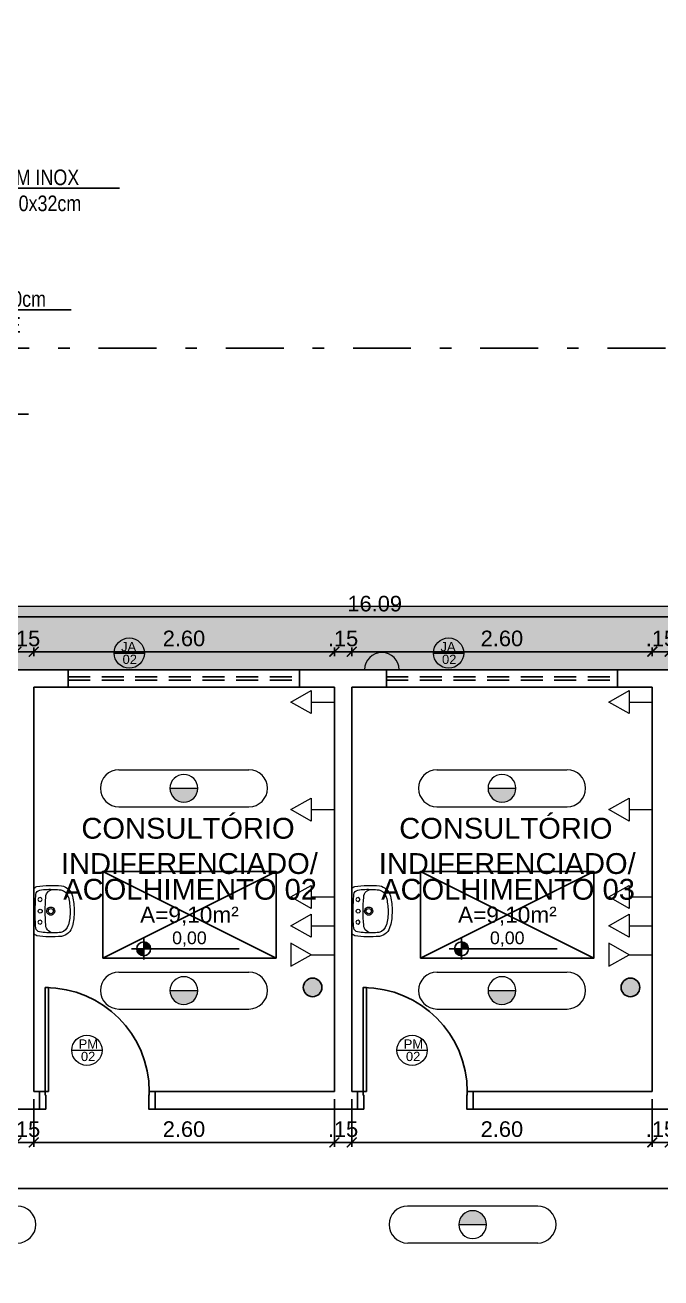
# Model space of a CAD drawing. Header units: inches. Extents: x 44782 to 44933, y 6798 to 6838.
# Drawn here: x 44815.89 to 44821.38, y 6819.22 to 6830.06 of the extents above; entities that cross this region are included whole.
import ezdxf
from ezdxf import colors
from ezdxf.entities.mleader import LeaderData, LeaderLine
from ezdxf.enums import TextEntityAlignment as Align
from ezdxf.math import Vec2, Vec3

# ---------------------------------------------------------------- set-up
doc = ezdxf.new("R2010")
doc.units = ezdxf.units.IN
doc.header["$MEASUREMENT"] = 0
doc.linetypes.add('DASHDOT', pattern=[1, 0.5, -0.25, 0, -0.25])
doc.linetypes.add('HIDDEN', pattern=[9.525, 6.35, -3.175])
doc.layers.get('Defpoints').update_dxf_attribs({"color": 250})
doc.layers.add('at_Entity', color=7, linetype='Continuous', lineweight=9)
doc.layers.add('at_Text', color=7, linetype='Continuous', lineweight=9)
for name, color, linetype in [('BASCULANTE', 1, 'Continuous'), ('H. PAVER CINZA 1', 252, 'Continuous'), ('LAMPADAS', 5, 'Continuous'), ('Layout_Equipamentos', 7, 'Continuous'), ('linha de corte', 1, 'Continuous'), ('PAREDES', 4, 'Continuous'), ('ponto de lógica', 7, 'Continuous'), ('PONTO DENTISTA', 7, 'Continuous'), ('PORTAS', 2, 'Continuous'), ('TEXTO01', 7, 'Continuous'), ('TEXTO02', 3, 'Continuous'), ('TEXTO03', 2, 'Continuous'), ('TEXTO2', 2, 'Continuous')]:
    doc.layers.add(name, color=color, linetype=linetype)
doc.layers.add('TOMADAS', color=150, linetype='Continuous', true_color=0x007fff)
doc.styles.add('ARIAL', font='ARIALN.TTF', dxfattribs={"height": 0.18})
doc.styles.add('Fonte 02', font='ARIALUNI.TTF')
doc.styles.add('FONTE01', font='swissi.ttf')
doc.styles.add('Fonte02', font='arial.ttf')
doc.styles.add('TEXTO1', font='swissko.ttf', dxfattribs={"width": 0.6, "height": 0.1})
doc.dimstyles.new('Esc 1-75', dxfattribs={"dimscale": 0.75, "dimtxt": 0.18, "dimasz": 0.1125, "dimexe": 0.05, "dimexo": 0.05, "dimgap": 0.06, "dimtad": 1, "dimzin": 4, "dimdsep": 46, "dimtxsty": 'Fonte 02', "dimblk": 'ARCHTICK', "dimcen": 0, "dimclrd": 250, "dimclre": 250, "dimadec": 0, "dimazin": 1, "dimtfac": 1, "dimtix": 1, "dimtmove": 1, "dimatfit": 3, "dimldrblk": 'ARCHTICK', "dimfxl": 0, "dimarcsym": 0})

# ---------------------------------------------------------------- blocks, each defined once
blk = doc.blocks.new('A$C2B7D2525')
at = {"layer": 'at_Entity', "true_color": 0x007fff}
h = blk.add_hatch(color=150, dxfattribs=at)
h.dxf.hatch_style = 1
h.paths.add_polyline_path([(0.723, 0.279, 0.414214), (0.603, 0.16, 0.002212), (0.603, 0.159), (0.843, 0.159, 0.002212), (0.843, 0.16, 0.414214)])
at = {"layer": 'at_Entity', "color": 150, "true_color": 0x007fff}
for p, q in [((1.285, 0.32), (0.161, 0.32)), ((0.724, 0.159), (0.603, 0.159)), ((0.843, 0.159), (0.603, 0.159)), ((0.843, 0.159), (0.724, 0.159)), ((0.843, 0.159), (0.724, 0.159)), ((1.285, 0), (0.161, 0))]:
    blk.add_line(p, q, dxfattribs=at)
for centre, radius, start, end in [((0.16, 0.16), 0.16, 90, 180), ((0.723, 0.16), 0.12, 90, 180), ((0.723, 0.16), 0.12, 360, 90), ((1.284, 0.16), 0.16, 0.0027, 90), ((0.16, 0.16), 0.16, 180, 270), ((0.723, 0.16), 0.12, 180, 270), ((0.723, 0.16), 0.12, 270, 0), ((1.284, 0.16), 0.16, 270.0054, 0.0027)]:
    blk.add_arc(centre, radius, start, end, dxfattribs=at)
blk = doc.blocks.new('Leg_Ambiente05_50')
at = {"layer": 'TEXTO01', "linetype": 'Continuous', "ltscale": 0.0001}
h = blk.add_hatch(color=256, dxfattribs=at)
h.paths.add_polyline_path([(-0.2635, -0.157), (-0.2635, -0.1969), (-0.2235, -0.1969, 0.414214)])
h.paths.add_polyline_path([(-0.2635, -0.1969), (-0.3034, -0.1969, 0.414214), (-0.2635, -0.2368)])
at = {"layer": 'Defpoints'}
for p, q in [((-0.5, -0.25), (0.5, 0.25)), ((-0.5, 0.25), (0.5, -0.25))]:
    blk.add_line(p, q, dxfattribs=at)
blk.add_lwpolyline([(-0.5, -0.25), (0.5, -0.25), (0.5, 0.25), (-0.5, 0.25)], close=True, dxfattribs=at)
at = {"layer": 'TEXTO01', "linetype": 'Continuous', "ltscale": 0.0001}
for p, q in [((-0.2635, -0.2589), (-0.2635, -0.1349)), ((0.2874, -0.1969), (-0.3344, -0.1969))]:
    blk.add_line(p, q, dxfattribs=at)
blk.add_circle((-0.2635, -0.1969), 0.0399, dxfattribs=at)
at = {"layer": 'TEXTO01', "style": 'FONTE01'}
blk.add_attdef('NÍVEL', text='', height=0.08, dxfattribs=at).set_placement((0, -0.1338), align=Align.MIDDLE_CENTER)
at = {"layer": 'TEXTO02', "style": 'Fonte02'}
blk.add_attdef('ÁREA', text='', height=0.1, dxfattribs=at).set_placement((0, 0.0311), align=Align.MIDDLE_CENTER)
at = {"layer": 'TEXTO03', "style": 'Fonte02'}
for tag, p in [('AMB1', (0.0037, 0.5301)), ('AMB1', (0, 0.3711)), ('AMB2', (0, 0.2036))]:
    blk.add_attdef(tag, text='', height=0.12, dxfattribs=at).set_placement(p, align=Align.MIDDLE_CENTER)
blk = doc.blocks.new('A$C1E546F2D')
at = {"layer": 'PORTAS'}
for points in [[(0.921, 0.15), (0.951, 0.15), (0.951, 1.05), (0.921, 1.05), (0.921, 0.15)], [(0, 0.15), (0, 0), (0.055, 0), (0.055, 0.121), (0.051, 0.121), (0.051, 0.15), (0, 0.15)], [(1.001, 0.15), (1.001, 0), (0.946, 0), (0.946, 0.121), (0.951, 0.121), (0.951, 0.15), (1.001, 0.15)]]:
    blk.add_lwpolyline(points, dxfattribs=at)
blk.add_arc((0.951, 0.15), 0.9, 90, 180, dxfattribs=at)
blk = doc.blocks.new('_DotSmall')
at = {"color": 0, "linetype": 'ByBlock', "const_width": 0.5}
blk.add_lwpolyline([(-0.0625, 0, 1), (0.0625, 0, 1)], format="xyb", close=True, dxfattribs=at)
blk = doc.blocks.new('new block12')
at = {"layer": 'at_Entity', "color": 0}
for p, q in [((-0.19, 0), (0, 0)), ((-0.114, 0.055), (-0.108, 0.066)), ((-0.108, 0.042), (-0.114, 0.055)), ((-0.108, 0.066), (-0.097, 0.072)), ((-0.097, 0.036), (-0.108, 0.042)), ((-0.097, 0.072), (-0.085, 0.066)), ((-0.085, 0.042), (-0.097, 0.036)), ((-0.085, 0.066), (-0.08, 0.055)), ((-0.08, 0.055), (-0.085, 0.042)), ((-0.063, 0), (0.125, 0)), ((0, 0), (0.193, 0)), ((0.083, 0.055), (0.087, 0.066)), ((0.087, 0.042), (0.083, 0.055)), ((0.087, 0.066), (0.099, 0.072)), ((0.099, 0.036), (0.087, 0.042)), ((0.099, 0.072), (0.11, 0.066)), ((0.11, 0.042), (0.099, 0.036)), ((0.11, 0.066), (0.116, 0.055)), ((0.116, 0.055), (0.11, 0.042))]:
    blk.add_line(p, q, dxfattribs=at)
for centre, radius, start, end in [((-0.104, 0.219), 0.117, 102.514, 169.9443), ((-0.012, -0.125), 0.474, 88.698, 104.4219), ((0.01, -0.125), 0.474, 75.6368, 91.3415), ((0.108, 0.225), 0.111, 7.7196, 79.5925), ((0.53, 0.153), 0.754, 173.4134, 189.6929), ((0.123, 0.188), 0.311, 171.3221, 181.8265), ((-0.102, 0.216), 0.0847, 102.9461, 167.2809), ((0.014, -0.261), 0.577, 91.3524, 103.5038), ((-0.013, -0.257), 0.572, 76.4579, 88.6966), ((0.105, 0.222), 0.0784, 8.4194, 78.3837), ((-0.133, 0.188), 0.319, 357.9946, 8.1696), ((-0.531, 0.154), 0.753, 350.2791, 6.5765), ((0.425, 0.149), 0.614, 177.3231, 189.2415), ((-0.117, 0.174), 0.0716, 176.6025, 219.5997), ((-0.121, 0.171), 0.0667, 220.3438, 269.4487), ((-0.001, 0.147), 0.0349, 150.0032, 209.9968), ((-0.001, 0.147), 0.0349, 90, 149.9929), ((-0.001, 0.147), 0.0349, 209.9968, 269.9993), ((-0.001, 0.147), 0.0222, 90, 180), ((-0.001, 0.147), 0.0222, 180, 270), ((-0.001, 0.147), 0.0349, 29.9968, 89.9993), ((-0.001, 0.147), 0.0222, 360, 90), ((-0.001, 0.147), 0.0222, 270.0097, 360), ((-0.001, 0.147), 0.0349, 270, 329.9929), ((-0.001, 0.147), 0.0349, 330.0032, 29.9968), ((0.123, 0.168), 0.0631, 266.7732, 320.7547), ((0.108, 0.173), 0.0781, 324.6525, 2.8394), ((-0.262, 0.132), 0.45, 349.782, 5.7972), ((-0.165, 0.045), 0.0522, 200.5417, 238.93), ((-0.143, 0.057), 0.0385, 188.7558, 265.6127), ((-0.007, 1.728), 1.716, 265.3753, 270.2103), ((0.002, 1.574), 1.475, 265.1896, 269.9391), ((-0.001, 0.056), 0.018, 150.0128, 209.9872), ((-0.001, 0.056), 0.018, 90, 150.0398), ((-0.001, 0.056), 0.018, 210.0191, 270.0367), ((-0.001, 1.452), 1.353, 270.0208, 275.0951), ((-0.001, 0.056), 0.018, 30.0191, 90.0367), ((-0.001, 0.056), 0.018, 270, 330.0398), ((-0.001, 1.892), 1.879, 270, 274.4144), ((-0.001, 0.056), 0.018, 330.0128, 29.9872), ((0.141, 0.059), 0.0402, 273.114, 350.3928), ((0.174, 0.034), 0.0386, 297.8673, 348.5693)]:
    blk.add_arc(centre, radius, start, end, dxfattribs=at)
blk = doc.blocks.new('A$C4BC3063A')
at = {"layer": 'at_Entity', "color": 150, "true_color": 0x007fff}
for p, q in [((0.201, 0), (0.201, 0.199)), ((0.201, 0.199), (0.375, 0.1)), ((0.201, 0.1), (0, 0.1)), ((0.375, 0.1), (0.201, 0))]:
    blk.add_line(p, q, dxfattribs=at)
blk = doc.blocks.new('A$C0C4A46CA')
at = {"layer": 'at_Entity', "color": 0}
for p, q in [((0.375, 0.199), (0.201, 0.1)), ((0.375, 0), (0.375, 0.199)), ((0.201, 0.1), (0, 0.1)), ((0.201, 0.1), (0.375, 0))]:
    blk.add_line(p, q, dxfattribs=at)
blk = doc.blocks.new('_ARCHTICK')
at = {"color": 0, "linetype": 'ByBlock', "const_width": 0.15}
blk.add_lwpolyline([(-0.5, -0.5), (0.5, 0.5)], dxfattribs=at)
blk = doc.blocks.new('*D153')
at = {"layer": 'at_Text', "color": 250, "lineweight": -2, "transparency": 16777216}
for p, q in [((44821.308, 6824.639), (44821.223, 6824.639)), ((44821.308, 6824.601), (44821.308, 6824.676)), ((44821.458, 6824.639), (44821.308, 6824.639)), ((44821.458, 6824.601), (44821.458, 6824.676)), ((44821.458, 6824.639), (44821.542, 6824.639))]:
    blk.add_line(p, q, dxfattribs=at)
at = {"layer": 'Defpoints', "color": 0, "transparency": 16777216}
for p in [(44821.308, 6824.639), (44821.308, 6824.305), (44821.458, 6824.305)]:
    blk.add_point(p, dxfattribs=at)
at = {"layer": 'at_Text', "color": 250, "lineweight": -2, "transparency": 16777216, "xscale": 0.084375, "yscale": 0.084375, "zscale": 0.084375}
blk.add_blockref('_ARCHTICK', (44821.308, 6824.639), dxfattribs=at)
at = {"layer": 'at_Text', "color": 250, "lineweight": -2, "transparency": 16777216, "xscale": 0.084375, "yscale": 0.084375, "zscale": 0.084375, "rotation": 180}
blk.add_blockref('_ARCHTICK', (44821.458, 6824.639), dxfattribs=at)
at = {"layer": 'at_Text', "color": 0, "transparency": 16777216, "insert": (44821.383, 6824.753), "char_height": 0.135, "attachment_point": 5, "style": 'Fonte 02'}
blk.add_mtext('.15', dxfattribs=at)
blk = doc.blocks.new('*D154')
at = {"layer": 'at_Text', "color": 250, "lineweight": -2, "transparency": 16777216}
for p, q in [((44818.709, 6824.601), (44818.709, 6824.676)), ((44821.308, 6824.639), (44818.709, 6824.639)), ((44821.308, 6824.601), (44821.308, 6824.676))]:
    blk.add_line(p, q, dxfattribs=at)
at = {"layer": 'Defpoints', "color": 0, "transparency": 16777216}
for p in [(44818.709, 6824.639), (44818.709, 6824.305), (44821.308, 6824.305)]:
    blk.add_point(p, dxfattribs=at)
at = {"layer": 'at_Text', "color": 250, "lineweight": -2, "transparency": 16777216, "xscale": 0.084375, "yscale": 0.084375, "zscale": 0.084375, "rotation": 180}
blk.add_blockref('_ARCHTICK', (44818.709, 6824.639), dxfattribs=at)
at = {"layer": 'at_Text', "color": 250, "lineweight": -2, "transparency": 16777216, "xscale": 0.084375, "yscale": 0.084375, "zscale": 0.084375}
blk.add_blockref('_ARCHTICK', (44821.308, 6824.639), dxfattribs=at)
at = {"layer": 'at_Text', "color": 0, "transparency": 16777216, "insert": (44820.008, 6824.753), "char_height": 0.135, "attachment_point": 5, "style": 'Fonte 02'}
blk.add_mtext('2.60', dxfattribs=at)
blk = doc.blocks.new('*D155')
at = {"layer": 'at_Text', "color": 250, "lineweight": -2, "transparency": 16777216}
for p, q in [((44818.559, 6824.639), (44818.474, 6824.639)), ((44818.559, 6824.601), (44818.559, 6824.676)), ((44818.709, 6824.639), (44818.559, 6824.639)), ((44818.709, 6824.601), (44818.709, 6824.676)), ((44818.709, 6824.639), (44818.793, 6824.639))]:
    blk.add_line(p, q, dxfattribs=at)
at = {"layer": 'Defpoints', "color": 0, "transparency": 16777216}
for p in [(44818.559, 6824.639), (44818.559, 6824.305), (44818.709, 6824.305)]:
    blk.add_point(p, dxfattribs=at)
at = {"layer": 'at_Text', "color": 250, "lineweight": -2, "transparency": 16777216, "xscale": 0.084375, "yscale": 0.084375, "zscale": 0.084375}
blk.add_blockref('_ARCHTICK', (44818.559, 6824.639), dxfattribs=at)
at = {"layer": 'at_Text', "color": 250, "lineweight": -2, "transparency": 16777216, "xscale": 0.084375, "yscale": 0.084375, "zscale": 0.084375, "rotation": 180}
blk.add_blockref('_ARCHTICK', (44818.709, 6824.639), dxfattribs=at)
at = {"layer": 'at_Text', "color": 0, "transparency": 16777216, "insert": (44818.634, 6824.753), "char_height": 0.135, "attachment_point": 5, "style": 'Fonte 02'}
blk.add_mtext('.15', dxfattribs=at)
blk = doc.blocks.new('*D156')
at = {"layer": 'at_Text', "color": 250, "lineweight": -2, "transparency": 16777216}
for p, q in [((44815.96, 6824.601), (44815.96, 6824.676)), ((44818.559, 6824.639), (44815.96, 6824.639)), ((44818.559, 6824.601), (44818.559, 6824.676))]:
    blk.add_line(p, q, dxfattribs=at)
at = {"layer": 'Defpoints', "color": 0, "transparency": 16777216}
for p in [(44815.96, 6824.639), (44815.96, 6824.305), (44818.559, 6824.305)]:
    blk.add_point(p, dxfattribs=at)
at = {"layer": 'at_Text', "color": 250, "lineweight": -2, "transparency": 16777216, "xscale": 0.084375, "yscale": 0.084375, "zscale": 0.084375, "rotation": 180}
blk.add_blockref('_ARCHTICK', (44815.96, 6824.639), dxfattribs=at)
at = {"layer": 'at_Text', "color": 250, "lineweight": -2, "transparency": 16777216, "xscale": 0.084375, "yscale": 0.084375, "zscale": 0.084375}
blk.add_blockref('_ARCHTICK', (44818.559, 6824.639), dxfattribs=at)
at = {"layer": 'at_Text', "color": 0, "transparency": 16777216, "insert": (44817.259, 6824.753), "char_height": 0.135, "attachment_point": 5, "style": 'Fonte 02'}
blk.add_mtext('2.60', dxfattribs=at)
blk = doc.blocks.new('*D157')
at = {"layer": 'at_Text', "color": 250, "lineweight": -2, "transparency": 16777216}
for p, q in [((44815.81, 6824.639), (44815.726, 6824.639)), ((44815.81, 6824.601), (44815.81, 6824.676)), ((44815.96, 6824.639), (44815.81, 6824.639)), ((44815.96, 6824.601), (44815.96, 6824.676)), ((44815.96, 6824.639), (44816.045, 6824.639))]:
    blk.add_line(p, q, dxfattribs=at)
at = {"layer": 'Defpoints', "color": 0, "transparency": 16777216}
for p in [(44815.81, 6824.639), (44815.81, 6824.305), (44815.96, 6824.305)]:
    blk.add_point(p, dxfattribs=at)
at = {"layer": 'at_Text', "color": 250, "lineweight": -2, "transparency": 16777216, "xscale": 0.084375, "yscale": 0.084375, "zscale": 0.084375}
blk.add_blockref('_ARCHTICK', (44815.81, 6824.639), dxfattribs=at)
at = {"layer": 'at_Text', "color": 250, "lineweight": -2, "transparency": 16777216, "xscale": 0.084375, "yscale": 0.084375, "zscale": 0.084375, "rotation": 180}
blk.add_blockref('_ARCHTICK', (44815.96, 6824.639), dxfattribs=at)
at = {"layer": 'at_Text', "color": 0, "transparency": 16777216, "insert": (44815.885, 6824.753), "char_height": 0.135, "attachment_point": 5, "style": 'Fonte 02'}
blk.add_mtext('.15', dxfattribs=at)
blk = doc.blocks.new('*D166')
at = {"layer": 'at_Text', "color": 250, "lineweight": -2, "transparency": 16777216}
for p, q in [((44810.86, 6824.903), (44810.86, 6824.978)), ((44826.955, 6824.94), (44810.86, 6824.94)), ((44826.955, 6824.903), (44826.955, 6824.978))]:
    blk.add_line(p, q, dxfattribs=at)
at = {"layer": 'Defpoints', "color": 0, "transparency": 16777216}
for p in [(44810.86, 6824.94), (44810.86, 6824.482), (44826.955, 6824.482)]:
    blk.add_point(p, dxfattribs=at)
at = {"layer": 'at_Text', "color": 250, "lineweight": -2, "transparency": 16777216, "xscale": 0.084375, "yscale": 0.084375, "zscale": 0.084375, "rotation": 180}
blk.add_blockref('_ARCHTICK', (44810.86, 6824.94), dxfattribs=at)
at = {"layer": 'at_Text', "color": 250, "lineweight": -2, "transparency": 16777216, "xscale": 0.084375, "yscale": 0.084375, "zscale": 0.084375}
blk.add_blockref('_ARCHTICK', (44826.955, 6824.94), dxfattribs=at)
at = {"layer": 'at_Text', "color": 0, "transparency": 16777216, "insert": (44818.908, 6825.054), "char_height": 0.135, "attachment_point": 5, "style": 'Fonte 02'}
blk.add_mtext('16.09', dxfattribs=at)
blk = doc.blocks.new('*D228')
at = {"layer": 'at_Text', "color": 250, "lineweight": -2, "transparency": 16777216}
for p, q in [((44815.81, 6820.768), (44815.81, 6820.355)), ((44815.96, 6820.768), (44815.96, 6820.355)), ((44815.81, 6820.393), (44815.726, 6820.393)), ((44815.81, 6820.393), (44815.96, 6820.393)), ((44815.96, 6820.393), (44816.045, 6820.393))]:
    blk.add_line(p, q, dxfattribs=at)
at = {"layer": 'Defpoints', "color": 0, "transparency": 16777216}
for p in [(44815.81, 6820.832), (44815.96, 6820.832), (44815.96, 6820.393)]:
    blk.add_point(p, dxfattribs=at)
at = {"layer": 'at_Text', "color": 250, "lineweight": -2, "transparency": 16777216, "xscale": 0.084375, "yscale": 0.084375, "zscale": 0.084375}
blk.add_blockref('_ARCHTICK', (44815.81, 6820.393), dxfattribs=at)
at = {"layer": 'at_Text', "color": 250, "lineweight": -2, "transparency": 16777216, "xscale": 0.084375, "yscale": 0.084375, "zscale": 0.084375, "rotation": 180}
blk.add_blockref('_ARCHTICK', (44815.96, 6820.393), dxfattribs=at)
at = {"layer": 'at_Text', "color": 0, "transparency": 16777216, "insert": (44815.885, 6820.507), "char_height": 0.135, "attachment_point": 5, "style": 'Fonte 02'}
blk.add_mtext('.15', dxfattribs=at)
blk = doc.blocks.new('*D229')
at = {"layer": 'at_Text', "color": 250, "lineweight": -2, "transparency": 16777216}
for p, q in [((44815.96, 6820.768), (44815.96, 6820.355)), ((44818.559, 6820.768), (44818.559, 6820.355)), ((44815.96, 6820.393), (44818.559, 6820.393))]:
    blk.add_line(p, q, dxfattribs=at)
at = {"layer": 'Defpoints', "color": 0, "transparency": 16777216}
for p in [(44815.96, 6820.832), (44818.559, 6820.832), (44818.559, 6820.393)]:
    blk.add_point(p, dxfattribs=at)
at = {"layer": 'at_Text', "color": 250, "lineweight": -2, "transparency": 16777216, "xscale": 0.084375, "yscale": 0.084375, "zscale": 0.084375, "rotation": 180}
blk.add_blockref('_ARCHTICK', (44815.96, 6820.393), dxfattribs=at)
at = {"layer": 'at_Text', "color": 250, "lineweight": -2, "transparency": 16777216, "xscale": 0.084375, "yscale": 0.084375, "zscale": 0.084375}
blk.add_blockref('_ARCHTICK', (44818.559, 6820.393), dxfattribs=at)
at = {"layer": 'at_Text', "color": 0, "transparency": 16777216, "insert": (44817.259, 6820.507), "char_height": 0.135, "attachment_point": 5, "style": 'Fonte 02'}
blk.add_mtext('2.60', dxfattribs=at)
blk = doc.blocks.new('*D230')
at = {"layer": 'at_Text', "color": 250, "lineweight": -2, "transparency": 16777216}
for p, q in [((44818.559, 6820.768), (44818.559, 6820.355)), ((44818.709, 6820.768), (44818.709, 6820.355)), ((44818.559, 6820.393), (44818.474, 6820.393)), ((44818.559, 6820.393), (44818.709, 6820.393)), ((44818.709, 6820.393), (44818.793, 6820.393))]:
    blk.add_line(p, q, dxfattribs=at)
at = {"layer": 'Defpoints', "color": 0, "transparency": 16777216}
for p in [(44818.559, 6820.832), (44818.709, 6820.832), (44818.709, 6820.393)]:
    blk.add_point(p, dxfattribs=at)
at = {"layer": 'at_Text', "color": 250, "lineweight": -2, "transparency": 16777216, "xscale": 0.084375, "yscale": 0.084375, "zscale": 0.084375}
blk.add_blockref('_ARCHTICK', (44818.559, 6820.393), dxfattribs=at)
at = {"layer": 'at_Text', "color": 250, "lineweight": -2, "transparency": 16777216, "xscale": 0.084375, "yscale": 0.084375, "zscale": 0.084375, "rotation": 180}
blk.add_blockref('_ARCHTICK', (44818.709, 6820.393), dxfattribs=at)
at = {"layer": 'at_Text', "color": 0, "transparency": 16777216, "insert": (44818.634, 6820.507), "char_height": 0.135, "attachment_point": 5, "style": 'Fonte 02'}
blk.add_mtext('.15', dxfattribs=at)
blk = doc.blocks.new('*D231')
at = {"layer": 'at_Text', "color": 250, "lineweight": -2, "transparency": 16777216}
for p, q in [((44818.709, 6820.768), (44818.709, 6820.355)), ((44821.308, 6820.768), (44821.308, 6820.355)), ((44818.709, 6820.393), (44821.308, 6820.393))]:
    blk.add_line(p, q, dxfattribs=at)
at = {"layer": 'Defpoints', "color": 0, "transparency": 16777216}
for p in [(44818.709, 6820.832), (44821.308, 6820.832), (44821.308, 6820.393)]:
    blk.add_point(p, dxfattribs=at)
at = {"layer": 'at_Text', "color": 250, "lineweight": -2, "transparency": 16777216, "xscale": 0.084375, "yscale": 0.084375, "zscale": 0.084375, "rotation": 180}
blk.add_blockref('_ARCHTICK', (44818.709, 6820.393), dxfattribs=at)
at = {"layer": 'at_Text', "color": 250, "lineweight": -2, "transparency": 16777216, "xscale": 0.084375, "yscale": 0.084375, "zscale": 0.084375}
blk.add_blockref('_ARCHTICK', (44821.308, 6820.393), dxfattribs=at)
at = {"layer": 'at_Text', "color": 0, "transparency": 16777216, "insert": (44820.008, 6820.507), "char_height": 0.135, "attachment_point": 5, "style": 'Fonte 02'}
blk.add_mtext('2.60', dxfattribs=at)
blk = doc.blocks.new('*D232')
at = {"layer": 'at_Text', "color": 250, "lineweight": -2, "transparency": 16777216}
for p, q in [((44821.308, 6820.768), (44821.308, 6820.355)), ((44821.458, 6820.768), (44821.458, 6820.355)), ((44821.308, 6820.393), (44821.223, 6820.393)), ((44821.308, 6820.393), (44821.458, 6820.393)), ((44821.458, 6820.393), (44821.542, 6820.393))]:
    blk.add_line(p, q, dxfattribs=at)
at = {"layer": 'Defpoints', "color": 0, "transparency": 16777216}
for p in [(44821.308, 6820.832), (44821.458, 6820.832), (44821.458, 6820.393)]:
    blk.add_point(p, dxfattribs=at)
at = {"layer": 'at_Text', "color": 250, "lineweight": -2, "transparency": 16777216, "xscale": 0.084375, "yscale": 0.084375, "zscale": 0.084375}
blk.add_blockref('_ARCHTICK', (44821.308, 6820.393), dxfattribs=at)
at = {"layer": 'at_Text', "color": 250, "lineweight": -2, "transparency": 16777216, "xscale": 0.084375, "yscale": 0.084375, "zscale": 0.084375, "rotation": 180}
blk.add_blockref('_ARCHTICK', (44821.458, 6820.393), dxfattribs=at)
at = {"layer": 'at_Text', "color": 0, "transparency": 16777216, "insert": (44821.383, 6820.507), "char_height": 0.135, "attachment_point": 5, "style": 'Fonte 02'}
blk.add_mtext('.15', dxfattribs=at)
blk = doc.blocks.new('*D237')
at = {"layer": 'at_Text', "color": 250, "lineweight": -2, "transparency": 16777216}
for p, q in [((44793.816, 6820.369), (44793.816, 6819.957)), ((44826.955, 6820.369), (44826.955, 6819.957)), ((44793.816, 6819.994), (44826.955, 6819.994))]:
    blk.add_line(p, q, dxfattribs=at)
at = {"layer": 'Defpoints', "color": 0, "transparency": 16777216}
for p in [(44793.816, 6820.682), (44826.955, 6820.682), (44826.955, 6819.994)]:
    blk.add_point(p, dxfattribs=at)
at = {"layer": 'at_Text', "color": 250, "lineweight": -2, "transparency": 16777216, "xscale": 0.084375, "yscale": 0.084375, "zscale": 0.084375, "rotation": 180}
blk.add_blockref('_ARCHTICK', (44793.816, 6819.994), dxfattribs=at)
at = {"layer": 'at_Text', "color": 250, "lineweight": -2, "transparency": 16777216, "xscale": 0.084375, "yscale": 0.084375, "zscale": 0.084375}
blk.add_blockref('_ARCHTICK', (44826.955, 6819.994), dxfattribs=at)
at = {"layer": 'at_Text', "color": 0, "transparency": 16777216, "insert": (44810.385, 6820.108), "char_height": 0.135, "attachment_point": 5, "style": 'Fonte 02'}
blk.add_mtext('33.14', dxfattribs=at)

msp = doc.modelspace()

# ---------------------------------------------------------------- hatches: boundary and pattern name
at = {"layer": 'H. PAVER CINZA 1'}
msp.add_hatch(color=256, dxfattribs=at).paths.add_polyline_path([(44814.21, 6836.228), (44804.713, 6836.228), (44804.713, 6830.479), (44804.713, 6825.03), (44793.316, 6825.03), (44793.316, 6816.033), (44793.816, 6816.033), (44793.816, 6815.882), (44793.316, 6815.882), (44793.316, 6814.384), (44804.563, 6814.384), (44804.563, 6809.486), (44805.062, 6809.486), (44805.062, 6813.383), (44806.713, 6813.383), (44806.713, 6814.884), (44793.816, 6814.884), (44793.816, 6818.682), (44795.365, 6818.682), (44795.365, 6820.682), (44793.816, 6820.682), (44793.816, 6824.482), (44805.213, 6824.482), (44805.213, 6830.978), (44805.213, 6834.878), (44813.711, 6834.878), (44813.711, 6826.431), (44810.86, 6826.431), (44810.86, 6824.482), (44826.955, 6824.482), (44826.955, 6818.682), (44826.955, 6815.423), (44827.457, 6815.423), (44827.457, 6825.03), (44814.21, 6825.03)])
at = {"layer": 'ponto de lógica'}
h = msp.add_hatch(color=256, dxfattribs=at)
h.dxf.hatch_style = 1
h.paths.add_polyline_path([(44818.451, 6821.734, 1), (44818.29, 6821.734, 1)])
h = msp.add_hatch(color=256, dxfattribs=at)
h.dxf.hatch_style = 1
h.paths.add_polyline_path([(44821.2, 6821.734, 1), (44821.039, 6821.734, 1)])

# ---------------------------------------------------------------- linework, layer by layer
at = {"layer": 'at_Entity', "color": 0}
msp.add_line((44827.457, 6825.03), (44814.21, 6825.03), dxfattribs=at)
at = {"layer": 'at_Entity', "color": 150, "true_color": 0x007fff}
msp.add_line((44818.821, 6824.482), (44819.122, 6824.482), dxfattribs=at)
for start, end in [(90, 180), (360, 90)]:
    msp.add_arc((44818.97, 6824.483), 0.149, start, end, dxfattribs=at)
at = {"layer": 'BASCULANTE', "linetype": 'HIDDEN', "ltscale": 0.03}
for p, q in [((44816.257, 6824.422), (44818.258, 6824.422)), ((44816.259, 6824.482), (44816.259, 6824.332)), ((44818.258, 6824.332), (44818.258, 6824.482)), ((44819.008, 6824.422), (44821.009, 6824.422)), ((44819.009, 6824.482), (44819.009, 6824.332)), ((44821.007, 6824.332), (44821.007, 6824.482)), ((44816.257, 6824.392), (44818.258, 6824.392)), ((44819.008, 6824.392), (44821.009, 6824.392))]:
    msp.add_line(p, q, dxfattribs=at)
at = {"layer": 'linha de corte', "color": 6, "linetype": 'DASHDOT'}
msp.add_line((44832.421, 6827.265), (44783.159, 6827.265), dxfattribs=at)
at = {"layer": 'PAREDES'}
for p, q in [((44826.955, 6824.482), (44810.86, 6824.482)), ((44818.559, 6824.332), (44815.96, 6824.332)), ((44815.96, 6824.332), (44815.96, 6820.832)), ((44818.559, 6824.332), (44818.559, 6820.832)), ((44821.308, 6824.332), (44818.709, 6824.332)), ((44818.709, 6824.332), (44818.709, 6820.832)), ((44821.308, 6824.332), (44821.308, 6820.832)), ((44816.009, 6820.832), (44815.96, 6820.832)), ((44818.559, 6820.832), (44817.01, 6820.832)), ((44818.758, 6820.832), (44818.709, 6820.832)), ((44821.308, 6820.832), (44819.759, 6820.832)), ((44816.009, 6820.682), (44814.259, 6820.682)), ((44818.758, 6820.682), (44817.01, 6820.682)), ((44821.509, 6820.682), (44819.759, 6820.682))]:
    msp.add_line(p, q, dxfattribs=at)
at = {"layer": 'ponto de lógica'}
for centre in [(44818.371, 6821.734), (44821.119, 6821.734)]:
    msp.add_circle(centre, 0.0805, dxfattribs=at)
at = {"layer": 'TEXTO01', "lineweight": 9}
for p, q in [((44816.654, 6824.627), (44816.917, 6824.627)), ((44819.416, 6824.627), (44819.679, 6824.627)), ((44816.29, 6821.19), (44816.552, 6821.19)), ((44819.1, 6821.19), (44819.363, 6821.19))]:
    msp.add_line(p, q, dxfattribs=at)
for centre in [(44816.786, 6824.627), (44819.547, 6824.627), (44816.42, 6821.19), (44819.231, 6821.19)]:
    msp.add_circle(centre, 0.131, dxfattribs=at)

# ---------------------------------------------------------------- block references
ref = msp.add_blockref('Leg_Ambiente05_50', (44817.306, 6822.363), dxfattribs=dict(xscale=1.5, yscale=1.5, zscale=1.5))
ref.add_attrib('AMB1', 'INDIFERENCIADO/', dxfattribs={"layer": 'TEXTO03', "height": 0.18, "style": 'Fonte02'}).set_placement((44817.306, 6822.806), align=Align.MIDDLE_CENTER)
ref.add_attrib('AMB2', 'ACOLHIMENTO 02', dxfattribs={"layer": 'TEXTO03', "height": 0.18, "style": 'Fonte02'}).set_placement((44817.312, 6822.583), align=Align.MIDDLE_CENTER)
ref.add_attrib('ÁREA', 'A=9,10m²', dxfattribs={"layer": 'TEXTO02', "height": 0.14, "style": 'Fonte02'}).set_placement((44817.306, 6822.363), align=Align.MIDDLE_CENTER)
ref.add_attrib('NÍVEL', '0,00', dxfattribs={"layer": 'TEXTO01', "height": 0.11, "style": 'FONTE01'}).set_placement((44817.306, 6822.163), align=Align.MIDDLE_CENTER)
ref = msp.add_blockref('Leg_Ambiente05_50', (44820.054, 6822.363), dxfattribs=dict(xscale=1.5, yscale=1.5, zscale=1.5))
ref.add_attrib('AMB1', 'INDIFERENCIADO/', dxfattribs={"layer": 'TEXTO03', "height": 0.18, "style": 'Fonte02'}).set_placement((44820.054, 6822.806), align=Align.MIDDLE_CENTER)
ref.add_attrib('AMB2', 'ACOLHIMENTO 03', dxfattribs={"layer": 'TEXTO03', "height": 0.18, "style": 'Fonte02'}).set_placement((44820.061, 6822.583), align=Align.MIDDLE_CENTER)
ref.add_attrib('ÁREA', 'A=9,10m²', dxfattribs={"layer": 'TEXTO02', "height": 0.14, "style": 'Fonte02'}).set_placement((44820.055, 6822.363), align=Align.MIDDLE_CENTER)
ref.add_attrib('NÍVEL', '0,00', dxfattribs={"layer": 'TEXTO01', "height": 0.11, "style": 'FONTE01'}).set_placement((44820.054, 6822.163), align=Align.MIDDLE_CENTER)
at = {"layer": 'at_Entity', "rotation": 180}
for p in [(44818.559, 6822.117), (44821.308, 6822.117)]:
    msp.add_blockref('A$C0C4A46CA', p, dxfattribs=at)
at = {"layer": 'LAMPADAS', "rotation": 180}
for p in [(44817.981, 6823.617), (44820.731, 6823.617), (44817.981, 6821.867), (44820.731, 6821.867)]:
    msp.add_blockref('A$C2B7D2525', p, dxfattribs=at)
at = {"layer": 'LAMPADAS'}
for p in [(44814.534, 6819.522), (44819.032, 6819.522)]:
    msp.add_blockref('A$C2B7D2525', p, dxfattribs=at)
at = {"layer": 'Layout_Equipamentos', "xscale": -1, "rotation": 270}
for p in [(44815.96, 6822.395), (44818.709, 6822.395)]:
    msp.add_blockref('new block12', p, dxfattribs=at)
at = {"layer": 'PORTAS', "xscale": -1}
for p in [(44817.01, 6820.682), (44819.759, 6820.682)]:
    msp.add_blockref('A$C1E546F2D', p, dxfattribs=at)
at = {"layer": 'TOMADAS', "rotation": 180}
for p in [(44818.559, 6824.302), (44821.308, 6824.302), (44818.559, 6823.373), (44821.308, 6823.373), (44818.559, 6822.617), (44821.308, 6822.617), (44818.559, 6822.367), (44821.308, 6822.367)]:
    msp.add_blockref('A$C4BC3063A', p, dxfattribs=at)

# ---------------------------------------------------------------- texts
at = {"layer": 'TEXTO01', "lineweight": 9, "ltscale": 0.0001, "char_height": 0.08008, "width": 0.24052, "attachment_point": 1, "style": 'TEXTO1'}
for s, insert in [('{\\fSansSerif|b0|i0|c2|p2;\\W1;JA}', (44816.715, 6824.723)), ('{\\fSansSerif|b0|i0|c2|p2;\\W1;JA}', (44819.477, 6824.723)), ('{\\fSansSerif|b0|i0|c2|p2;\\W1;02}', (44816.728, 6824.613)), ('{\\fSansSerif|b0|i0|c2|p2;\\W1;02}', (44819.49, 6824.613)), ('{\\fSansSerif|b0|i0|c2|p2;\\W1;PM}', (44816.348, 6821.284)), ('{\\fSansSerif|b0|i0|c2|p2;\\W1;PM}', (44819.159, 6821.284)), ('{\\fSansSerif|b0|i0|c2|p2;\\W1;02}', (44816.368, 6821.177)), ('{\\fSansSerif|b0|i0|c2|p2;\\W1;02}', (44819.178, 6821.177))]:
    msp.add_mtext(s, dxfattribs=dict(at, insert=insert))
at = {"layer": 'TEXTO2', "char_height": 0.18, "attachment_point": 1, "style": 'Fonte 02'}
for insert in [(44816.372, 6823.201), (44819.12, 6823.201)]:
    msp.add_mtext_dynamic_manual_height_columns('CONSULTÓRIO', width=0.14339, gutter_width=0.9, heights=[0], dxfattribs=dict(at, insert=insert))

# ---------------------------------------------------------------- dimensions: what is measured, and where the dimension line sits
at = {"layer": 'at_Text'}
for base, p1, p2, picture, middle in [((44810.8605, 6824.9401), (44826.9553, 6824.4821), (44810.8605, 6824.4821), '*D166', (44818.9079, 6825.054)), ((44815.81, 6824.639), (44815.96, 6824.305), (44815.81, 6824.305), '*D157', (44815.885, 6824.753)), ((44815.96, 6824.639), (44818.559, 6824.305), (44815.96, 6824.305), '*D156', (44817.259, 6824.753)), ((44818.559, 6824.639), (44818.709, 6824.305), (44818.559, 6824.305), '*D155', (44818.634, 6824.753)), ((44818.709, 6824.639), (44821.308, 6824.305), (44818.709, 6824.305), '*D154', (44820.008, 6824.753)), ((44821.308, 6824.639), (44821.458, 6824.305), (44821.308, 6824.305), '*D153', (44821.383, 6824.753))]:
    dim = msp.add_linear_dim(base=base, p1=p1, p2=p2, dimstyle='Esc 1-75', dxfattribs=at)
    dim.commit()
    dim.dimension.update_dxf_attribs({"geometry": picture, "text_midpoint": middle})
for base, p1, p2, picture, middle in [((44815.96, 6820.393), (44815.81, 6820.832), (44815.96, 6820.832), '*D228', (44815.885, 6820.507)), ((44818.559, 6820.393), (44815.96, 6820.832), (44818.559, 6820.832), '*D229', (44817.259, 6820.507)), ((44818.709, 6820.393), (44818.559, 6820.832), (44818.709, 6820.832), '*D230', (44818.634, 6820.507)), ((44821.308, 6820.393), (44818.709, 6820.832), (44821.308, 6820.832), '*D231', (44820.008, 6820.507)), ((44821.458, 6820.393), (44821.308, 6820.832), (44821.458, 6820.832), '*D232', (44821.383, 6820.507)), ((44826.955, 6819.994), (44793.816, 6820.682), (44826.955, 6820.682), '*D237', (44810.385, 6820.108))]:
    dim = msp.add_linear_dim(base=base, p1=p1, p2=p2, dimstyle='Esc 1-75', override={"dimfxl": 0.5}, dxfattribs=at)
    dim.commit()
    dim.dimension.update_dxf_attribs({"geometry": picture, "text_midpoint": middle})

# ---------------------------------------------------------------- leaders
ml = msp.add_multileader_mtext('Standard', dxfattribs=at)
ml.set_content('PIA INDUSTRIAL EM INOX\\PCUBA FUNDA 70x40x32cm', color=256, style='ARIAL')
ml.set_leader_properties()
ml.set_arrow_properties(name='DOTSMALL')
ml.build(insert=Vec2(0, 0))
ml.multileader.update_dxf_attribs({"text_left_attachment_type": 6, "text_right_attachment_type": 6, "dogleg_length": 0.148, "arrow_head_size": 0.09, "scale": 0.75})
ctx = ml.context
ctx.base_point, ctx.scale, ctx.char_height, ctx.arrow_head_size, ctx.landing_gap_size, ctx.plane_origin = Vec3(44814.371, 6828.649), 0.75, 0.135, 0.09, 0.075, Vec3(44813.03, 6828.649)
ctx.left_attachment, ctx.right_attachment = 6, 6
notes = []
notes.append((ctx, [(0, (1, 1, 0), (44814.26, 6828.649), (1, 0), 0.111, [(0, [(44812.728, 6828.649)], 0, [])])]))
ctx.mtext.insert, ctx.mtext.flow_direction = Vec3(44814.446, 6828.811), 5
ml = msp.add_multileader_mtext('Standard', dxfattribs=at)
ml.set_content('BANCADA L=80cm\\PP/ AUTOCLAVE', color=256, style='ARIAL')
ml.set_leader_properties()
ml.set_arrow_properties(name='DOTSMALL')
ml.build(insert=Vec2(0, 0))
ml.multileader.update_dxf_attribs({"text_left_attachment_type": 6, "text_right_attachment_type": 6, "dogleg_length": 0.148, "arrow_head_size": 0.09, "scale": 0.75})
ctx = ml.context
ctx.base_point, ctx.scale, ctx.char_height, ctx.arrow_head_size, ctx.landing_gap_size, ctx.plane_origin = Vec3(44814.646, 6827.597), 0.75, 0.135, 0.09, 0.075, Vec3(44813.305, 6827.597)
ctx.left_attachment, ctx.right_attachment = 6, 6
notes.append((ctx, [(0, (1, 1, 0), (44814.535, 6827.597), (1, 0), 0.111, [(0, [(44813.305, 6827.597)], 0, [])])]))
ctx.mtext.insert, ctx.mtext.flow_direction = Vec3(44814.721, 6827.759), 5
at = {"layer": 'PONTO DENTISTA'}
ml = msp.add_multileader_mtext('Standard', dxfattribs=at)
ml.set_content('TUBO PARA COLETA\\PDE ÁGUA PLUVIAL', color=256, style='ARIAL')
ml.set_leader_properties()
ml.set_arrow_properties(name='DOTSMALL')
ml.build(insert=Vec2(0, 0))
ml.multileader.update_dxf_attribs({"text_left_attachment_type": 6, "text_right_attachment_type": 6, "dogleg_length": 0.05, "arrow_head_size": 0.09, "scale": 0.75})
ctx = ml.context
ctx.base_point, ctx.scale, ctx.char_height, ctx.arrow_head_size, ctx.landing_gap_size, ctx.plane_origin = Vec3(44814.098, 6826.693), 0.75, 0.135, 0.09, 0.075, Vec3(44813.485, 6826.655)
ctx.left_attachment, ctx.right_attachment = 6, 6
notes.append((ctx, [(0, (1, 1, 0), (44814.06, 6826.693), (1, 0), 0.0375, [(0, [(44813.485, 6826.655)], 0, [])])]))
ctx.mtext.insert, ctx.mtext.flow_direction = Vec3(44814.173, 6826.855), 5
for ctx, leaders in notes:
    for number, flags, end, landing, length, lines in leaders:
        leader = LeaderData()
        leader.index, (leader.has_last_leader_line, leader.has_dogleg_vector, leader.attachment_direction) = number, flags
        leader.last_leader_point, leader.dogleg_vector, leader.dogleg_length = Vec3(end), Vec3(landing), length
        for number, points, colour, breaks in lines:
            line = LeaderLine()
            line.index, line.vertices, line.color, line.breaks = number, Vec3.list(points), colors.encode_raw_color(colour), breaks
            leader.lines.append(line)
        ctx.leaders.append(leader)

doc.saveas('drawing.dxf')
